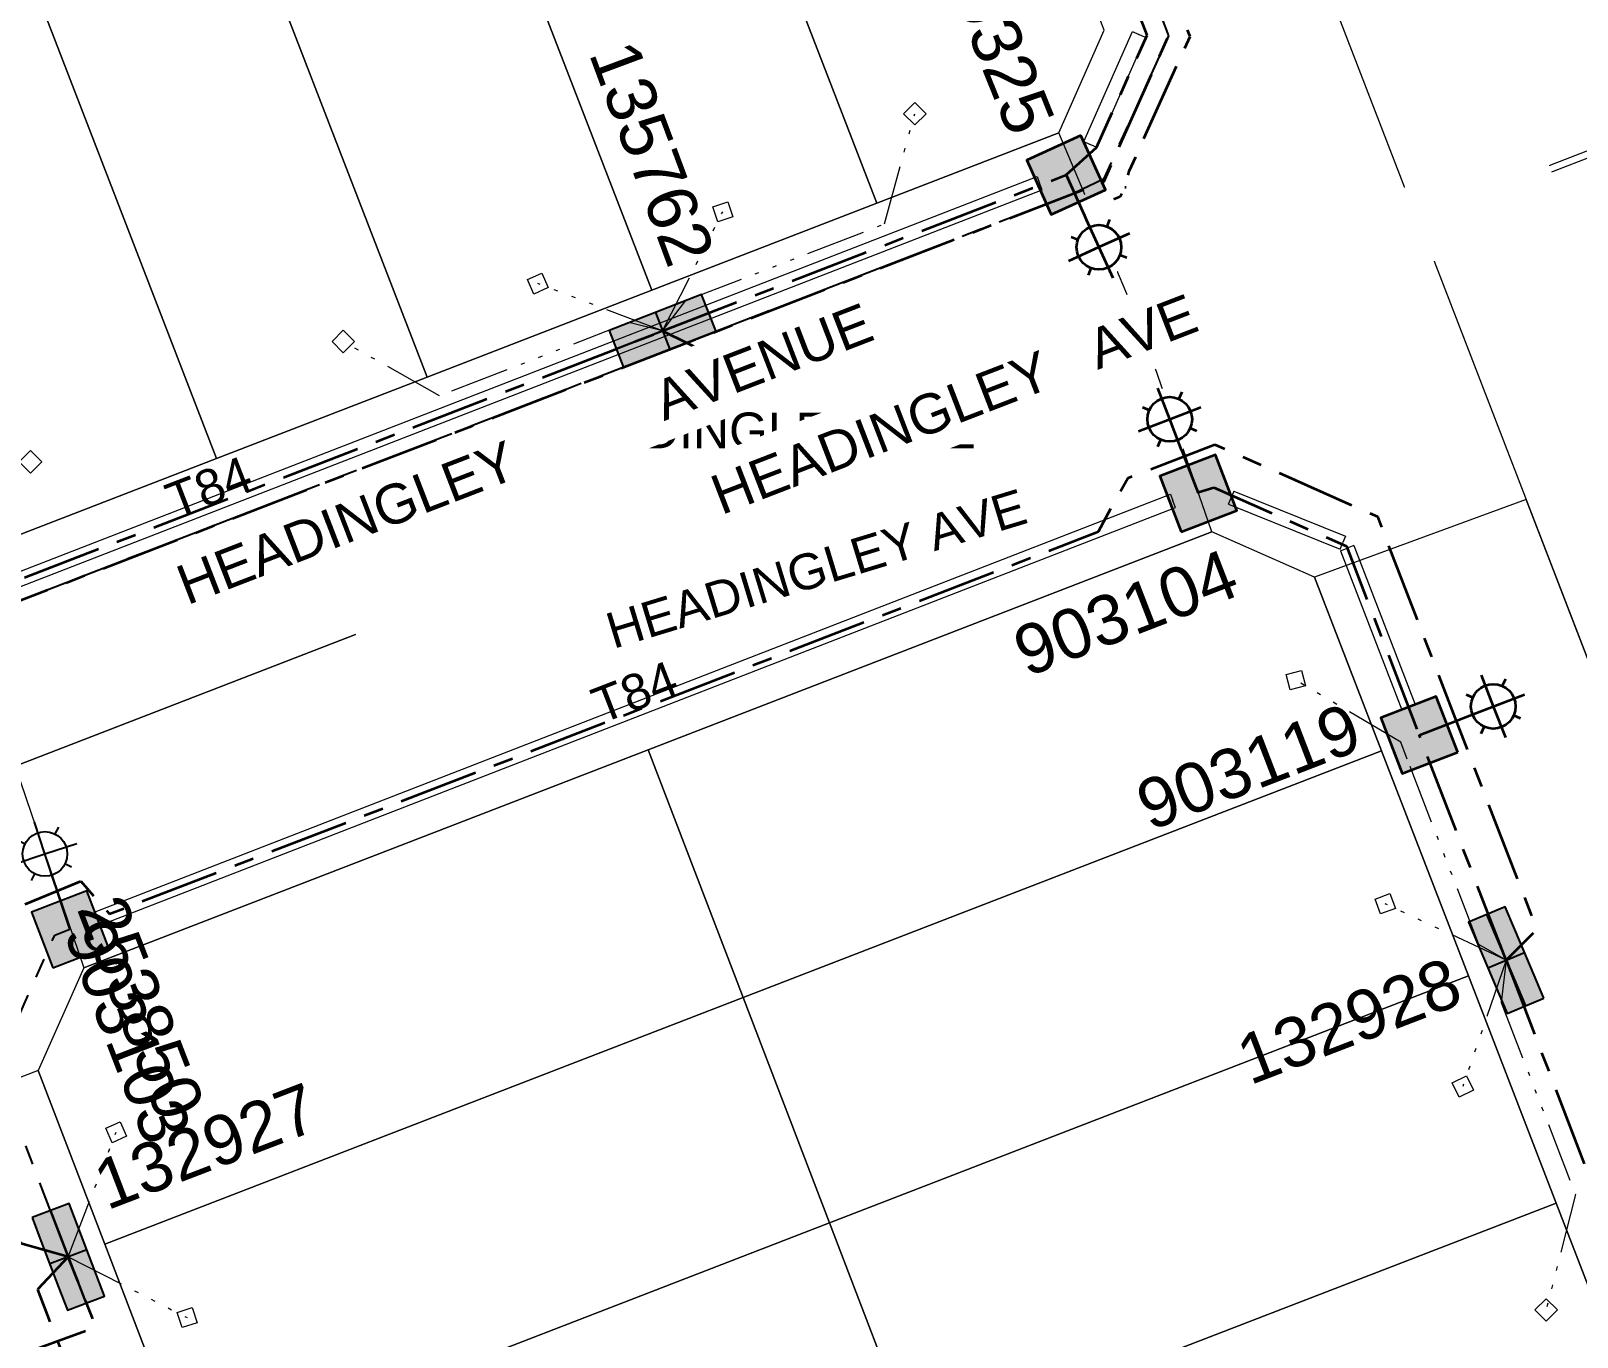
# Model space of a CAD drawing. Header units: metres. Extents: x 0 to 311505, y 0 to 6270811.
# Drawn here: x 310694.4 to 310772.3, y 6270110.7 to 6270176.5 of the extents above; entities that cross this region are included whole.
import ezdxf
from ezdxf import colors
from ezdxf.entities.mleader import LeaderData, LeaderLine
from ezdxf.enums import TextEntityAlignment as Align
from ezdxf.math import Vec2, Vec3

# ---------------------------------------------------------------- set-up
doc = ezdxf.new("R2010")
doc.units = ezdxf.units.M
doc.linetypes.add('Cable Exist UG', pattern=[7, 4, -1, 1, -1])
doc.linetypes.add('PHANTOMX2', pattern=[6.6, 3, -0.75, 0.2, -0.75, 0.2, -0.75, 0.2, -0.75])
doc.layers.get('0').update_dxf_attribs({"color": 6})
for name, color, linetype, lineweight in [('_User Miscellaneous1', 30, 'Continuous', 13), ('_User_HV_Exist', 1, 'Continuous', 35), ('_User_LV_Exist', 5, 'Continuous', 35), ('Cadastre Land Parcels_SP_EXT', 118, 'Continuous', 15), ('Cadastre Roads_SP_EXT', 218, 'Continuous', 15), ('Cadastre Water_SP_EXT', 158, 'Continuous', 15), ('Mains_HV_EXT', 13, 'Continuous', 25), ('Mains_LV_EXT', 163, 'Continuous', 25), ('Mains_LV_SL_EXT', 135, 'Continuous', 25), ('Services_SP_EXT', 42, 'PHANTOMX2', 20)]:
    doc.layers.add(name, color=color, linetype=linetype, lineweight=lineweight)
for name, color, linetype in [('Equip_SP_SL_EXT', 7, 'Continuous'), ('Notes', 7, 'Continuous'), ('SupportsUG_SP_LV_EXT', 7, 'Continuous'), ('SupportsUG_SP_LV_SL_EXT', 7, 'Continuous')]:
    doc.layers.add(name, color=color, linetype=linetype)
doc.styles.add('ARIAL', font='arial.ttf', dxfattribs={"height": 2})
doc.styles.add('COLUMN_LABEL', font='arial.ttf', dxfattribs={"height": 2})
doc.styles.add('iecARIAL', font='arial.ttf', dxfattribs={"height": 2})
doc.styles.add('POLE_LABEL', font='arial.ttf', dxfattribs={"height": 2})
doc.styles.add('SL_LABEL', font='arial.ttf', dxfattribs={"height": 2})
doc.styles.get("Standard").update_dxf_attribs({"font": 'arial.ttf'})

# ---------------------------------------------------------------- blocks, each defined once
blk = doc.blocks.new('COLUMN_EXT')
blk.add_hatch(color=256).paths.add_polyline_path([(1.5, -1.5), (1.5, 1.5), (-1.5, 1.5), (-1.5, -1.5)])
blk.add_lwpolyline([(1.5, 1.5), (-1.5, 1.5), (-1.5, -1.5), (1.5, -1.5)], close=True)
at = {"flags": 1}
blk.add_attdef('Z', (-1.813, 2.351), '', height=0.2, rotation=180, dxfattribs=at)
at = {"flags": 9}
for tag, p in [('STREETNAME', (-1.813, 1.6)), ('SUBURB', (-1.813, 1.8)), ('NOTES', (-1.813, 2)), ('LOCATION', (-1.813, 1.4)), ('LEGEND', (-1.813, 1.2)), ('USAGE', (-1.813, 1)), ('STATE', (-1.813, 0.8)), ('COLUMN_TYPE', (-1.813, 0.4)), ('OWNED_BY', (-1.813, 0.6))]:
    blk.add_attdef(tag, text='', height=0.2, rotation=180, dxfattribs=at).set_placement(p, align=Align.MIDDLE_LEFT)
for tag, style, p in [('STRUCTURE_PLANT_NUMBER', 'POLE_LABEL', (-1.813, -0.031)), ('STREET_CODE', 'COLUMN_LABEL', (-1.813, 0.2))]:
    blk.add_attdef(tag, text='', height=0.2, rotation=180, dxfattribs=dict(at, style=style)).set_placement(p, align=Align.MIDDLE_LEFT)
at = {"style": 'COLUMN_LABEL', "width": 0.9, "flags": 8}
blk.add_attdef('ASSET_NUM', text='', height=2, rotation=270, dxfattribs=at).set_placement((2, -4), align=Align.MIDDLE_LEFT)
blk = doc.blocks.new('PILLAR_EXT')
blk.add_hatch(color=256).paths.add_polyline_path([(-2.5, 1), (-2.5, -1), (2.5, -1), (2.5, 1)])
for p, q in [((0, 1), (0, -1)), ((-2.5, 0), (2.5, 0))]:
    blk.add_line(p, q)
at = {"ltscale": 10}
blk.add_line((2.5, 0), (-2.5, 0), dxfattribs=at)
blk.add_lwpolyline([(-2.5, -1), (-1.25, -1), (1.25, -1), (2.5, -1), (2.5, 1), (-2.5, 1)], close=True)
at = {"width": 0.9, "flags": 8}
blk.add_attdef('ASSET_NUM', text='', height=2, rotation=90, dxfattribs=at).set_placement((-2, 4), align=Align.MIDDLE_LEFT)
for tag, p, flags in [('OWNED_BY', (0, -0.2), 9), ('STATE', (0, -0.4), 9), ('SUPPORT_TYPE', (0, -0.6), 9), ('USAGE', (0, -0.8), 9), ('LEGEND', (0, -1), 9), ('LOCATION', (0, -1.2), 9), ('NOTES', (0, -1.4), 9), ('PARENT', (0, -1.6), 9), ('STREETNAME', (0, -1.8), 9), ('SUBURB', (0, -2), 1)]:
    blk.add_attdef(tag, p, '', height=0.2, dxfattribs=dict(flags=flags))
blk = doc.blocks.new('*U371')
at = {"width": 0.9}
blk.add_attdef('LNUMBER', text='', height=1, rotation=108.27148, dxfattribs=at).set_placement((-1.245, 6.961), align=Align.MIDDLE_LEFT)
at = {"flags": 9}
for tag, p in [('LRATECODE', (-7.4, 0)), ('LOUTREACHVOCAB', (-7.2, 0)), ('LOUTREACH', (-7, 0)), ('LANTNUMBER', (-6.6, 0)), ('LNEW', (-6.4, 0)), ('LMASTVOCAB', (-6.2, 0)), ('LMAST', (-6, 0)), ('LLAMPVOCAB', (-5.8, 0)), ('LLAMP', (-5.6, 0)), ('LEXIST', (-5.4, 0)), ('LCHARGE3PERCENT', (-5.2, 0)), ('LCHARGE3', (-5, 0)), ('LCHARGE2PERCENT', (-4.8, 0)), ('LCHARGE2', (-4.6, 0)), ('LCHARGE1PERCENT', (-4.4, 0)), ('LCHARGE1', (-4.2, 0)), ('LCATEGORY', (-4, 0)), ('LBRACKETVOCAB', (-3.8, 0)), ('LBRACKET', (-3.6, 0)), ('LKINGHEIGHT', (-3.4, 0)), ('CREPLACE', (-3.2, 0)), ('CREMOVE', (-3, 0)), ('CNUMBER', (-2.8, 0)), ('CNEW', (-2.6, 0)), ('CEXIST', (-2.4, 0)), ('USAGE', (-2.2, 0)), ('STATE', (-2, 0)), ('OWNED_BY', (-1.8, 0)), ('ORIENTATION', (-1.6, 0)), ('OPERATING_VOLTAGE', (-1.4, 0)), ('NO_PHASES', (-1.2, 0)), ('LANTERN_TYPE', (-1, 0)), ('LANTERN_PURPOSE', (-0.8, 0)), ('CONTROL_TYPE', (-0.6, 0)), ('CONSTRUCTED_VOLTAGE', (-0.4, 0))]:
    blk.add_attdef(tag, text='', height=0.001, rotation=270, dxfattribs=at).set_placement(p, align=Align.MIDDLE_LEFT)
at = {"style": 'SL_LABEL', "flags": 9}
blk.add_attdef('STREET_CODE', text='', height=0.001, rotation=270, dxfattribs=at).set_placement((0.001, 0), align=Align.MIDDLE_LEFT)
at = {"flags": 1}
blk.add_attdef('Z', (0, 0), '', height=0.001, rotation=270, dxfattribs=at)
at = {"flags": 9}
for tag, p in [('LREMOVE', (0, -7.6)), ('LREPLACE', (0, -7.8)), ('LTYPE', (0, -8)), ('LTYPEVOCAB', (0, -8.2)), ('LEGEND', (0, -8.4)), ('SUBURB', (0, -8.6)), ('STREETNAME', (0, -8.8)), ('LOCATION', (0, -9)), ('NOTES', (0, -9.2)), ('MAINTAINED_BY', (0, -9.863))]:
    blk.add_attdef(tag, text='', height=0.001, dxfattribs=at).set_placement(p, align=Align.MIDDLE_LEFT)
blk.add_attdef('OPERATED_BY', (0, -9.607), '', height=0.001, dxfattribs=at)
at = {"transparency": 33554687}
blk.add_wipeout([(-1.783, 5.401), (-0.579, 5.138), (0.348, 4.327), (0.086, 3.124), (-0.725, 2.196), (-1.929, 2.459), (-2.856, 3.269), (-2.594, 4.473)], dxfattribs=at)
for p, q in [((-1.254, 3.798), (-1.783, 5.401)), ((-0.579, 5.138), (-0.748, 4.803)), ((-2.594, 4.473), (-2.259, 4.304)), ((-1.254, 3.798), (0.348, 4.327)), ((-2.856, 3.269), (-1.254, 3.798)), ((0, 0), (-1.254, 3.798)), ((0.086, 3.124), (-0.249, 3.292)), ((-1.929, 2.459), (-1.76, 2.794))]:
    blk.add_line(p, q)
blk.add_circle((-1.254, 3.798), 1.125)
blk = doc.blocks.new('*U365')
at = {"width": 0.9}
blk.add_attdef('LNUMBER', text='', height=1, rotation=111.11545, dxfattribs=at).set_placement((-1.589, 6.89), align=Align.MIDDLE_LEFT)
at = {"flags": 9}
for tag, p in [('LRATECODE', (-7.4, 0)), ('LOUTREACHVOCAB', (-7.2, 0)), ('LOUTREACH', (-7, 0)), ('LANTNUMBER', (-6.6, 0)), ('LNEW', (-6.4, 0)), ('LMASTVOCAB', (-6.2, 0)), ('LMAST', (-6, 0)), ('LLAMPVOCAB', (-5.8, 0)), ('LLAMP', (-5.6, 0)), ('LEXIST', (-5.4, 0)), ('LCHARGE3PERCENT', (-5.2, 0)), ('LCHARGE3', (-5, 0)), ('LCHARGE2PERCENT', (-4.8, 0)), ('LCHARGE2', (-4.6, 0)), ('LCHARGE1PERCENT', (-4.4, 0)), ('LCHARGE1', (-4.2, 0)), ('LCATEGORY', (-4, 0)), ('LBRACKETVOCAB', (-3.8, 0)), ('LBRACKET', (-3.6, 0)), ('LKINGHEIGHT', (-3.4, 0)), ('CREPLACE', (-3.2, 0)), ('CREMOVE', (-3, 0)), ('CNUMBER', (-2.8, 0)), ('CNEW', (-2.6, 0)), ('CEXIST', (-2.4, 0)), ('USAGE', (-2.2, 0)), ('STATE', (-2, 0)), ('OWNED_BY', (-1.8, 0)), ('ORIENTATION', (-1.6, 0)), ('OPERATING_VOLTAGE', (-1.4, 0)), ('NO_PHASES', (-1.2, 0)), ('LANTERN_TYPE', (-1, 0)), ('LANTERN_PURPOSE', (-0.8, 0)), ('CONTROL_TYPE', (-0.6, 0)), ('CONSTRUCTED_VOLTAGE', (-0.4, 0))]:
    blk.add_attdef(tag, text='', height=0.001, rotation=270, dxfattribs=at).set_placement(p, align=Align.MIDDLE_LEFT)
at = {"style": 'SL_LABEL', "flags": 9}
blk.add_attdef('STREET_CODE', text='', height=0.001, rotation=270, dxfattribs=at).set_placement((0.001, 0), align=Align.MIDDLE_LEFT)
at = {"flags": 1}
blk.add_attdef('Z', (0, 0), '', height=0.001, rotation=270, dxfattribs=at)
at = {"flags": 9}
for tag, p in [('LREMOVE', (0, -7.6)), ('LREPLACE', (0, -7.8)), ('LTYPE', (0, -8)), ('LTYPEVOCAB', (0, -8.2)), ('LEGEND', (0, -8.4)), ('SUBURB', (0, -8.6)), ('STREETNAME', (0, -8.8)), ('LOCATION', (0, -9)), ('NOTES', (0, -9.2)), ('MAINTAINED_BY', (0, -9.863))]:
    blk.add_attdef(tag, text='', height=0.001, dxfattribs=at).set_placement(p, align=Align.MIDDLE_LEFT)
blk.add_attdef('OPERATED_BY', (0, -9.607), '', height=0.001, dxfattribs=at)
at = {"transparency": 33554687}
blk.add_wipeout([(-2.049, 5.306), (-0.834, 5.103), (0.133, 4.339), (-0.069, 3.124), (-0.833, 2.157), (-2.048, 2.36), (-3.015, 3.124), (-2.813, 4.339)], dxfattribs=at)
for p, q in [((-1.441, 3.731), (-2.049, 5.306)), ((-0.834, 5.103), (-0.985, 4.76)), ((-2.813, 4.339), (-2.47, 4.187)), ((-1.441, 3.731), (0.133, 4.339)), ((-3.015, 3.124), (-1.441, 3.731)), ((0, 0), (-1.441, 3.731)), ((-0.069, 3.124), (-0.412, 3.276)), ((-2.048, 2.36), (-1.897, 2.703))]:
    blk.add_line(p, q)
blk.add_circle((-1.441, 3.731), 1.125)
blk = doc.blocks.new('*U366')
at = {"width": 0.9}
blk.add_attdef('LNUMBER', text='', height=1, rotation=21.11732, dxfattribs=at).set_placement((6.89, 1.589), align=Align.MIDDLE_LEFT)
at = {"flags": 9}
for tag, p in [('LRATECODE', (-7.4, 0)), ('LOUTREACHVOCAB', (-7.2, 0)), ('LOUTREACH', (-7, 0)), ('LANTNUMBER', (-6.6, 0)), ('LNEW', (-6.4, 0)), ('LMASTVOCAB', (-6.2, 0)), ('LMAST', (-6, 0)), ('LLAMPVOCAB', (-5.8, 0)), ('LLAMP', (-5.6, 0)), ('LEXIST', (-5.4, 0)), ('LCHARGE3PERCENT', (-5.2, 0)), ('LCHARGE3', (-5, 0)), ('LCHARGE2PERCENT', (-4.8, 0)), ('LCHARGE2', (-4.6, 0)), ('LCHARGE1PERCENT', (-4.4, 0)), ('LCHARGE1', (-4.2, 0)), ('LCATEGORY', (-4, 0)), ('LBRACKETVOCAB', (-3.8, 0)), ('LBRACKET', (-3.6, 0)), ('LKINGHEIGHT', (-3.4, 0)), ('CREPLACE', (-3.2, 0)), ('CREMOVE', (-3, 0)), ('CNUMBER', (-2.8, 0)), ('CNEW', (-2.6, 0)), ('CEXIST', (-2.4, 0)), ('USAGE', (-2.2, 0)), ('STATE', (-2, 0)), ('OWNED_BY', (-1.8, 0)), ('ORIENTATION', (-1.6, 0)), ('OPERATING_VOLTAGE', (-1.4, 0)), ('NO_PHASES', (-1.2, 0)), ('LANTERN_TYPE', (-1, 0)), ('LANTERN_PURPOSE', (-0.8, 0)), ('CONTROL_TYPE', (-0.6, 0)), ('CONSTRUCTED_VOLTAGE', (-0.4, 0))]:
    blk.add_attdef(tag, text='', height=0.001, rotation=270, dxfattribs=at).set_placement(p, align=Align.MIDDLE_LEFT)
at = {"style": 'SL_LABEL', "flags": 9}
blk.add_attdef('STREET_CODE', text='', height=0.001, rotation=270, dxfattribs=at).set_placement((0.001, 0), align=Align.MIDDLE_LEFT)
at = {"flags": 1}
blk.add_attdef('Z', (0, 0), '', height=0.001, rotation=270, dxfattribs=at)
at = {"flags": 9}
for tag, p in [('LREMOVE', (0, -7.6)), ('LREPLACE', (0, -7.8)), ('LTYPE', (0, -8)), ('LTYPEVOCAB', (0, -8.2)), ('LEGEND', (0, -8.4)), ('SUBURB', (0, -8.6)), ('STREETNAME', (0, -8.8)), ('LOCATION', (0, -9)), ('NOTES', (0, -9.2)), ('MAINTAINED_BY', (0, -9.863))]:
    blk.add_attdef(tag, text='', height=0.001, dxfattribs=at).set_placement(p, align=Align.MIDDLE_LEFT)
blk.add_attdef('OPERATED_BY', (0, -9.607), '', height=0.001, dxfattribs=at)
at = {"transparency": 33554687}
blk.add_wipeout([(5.306, 2.049), (5.103, 0.834), (4.339, -0.133), (3.124, 0.07), (2.157, 0.833), (2.36, 2.048), (3.123, 3.015), (4.339, 2.813)], dxfattribs=at)
for p, q in [((3.123, 3.015), (3.731, 1.441)), ((4.339, 2.813), (4.187, 2.47)), ((2.36, 2.048), (2.703, 1.897)), ((3.731, 1.441), (5.306, 2.049)), ((0, 0), (3.731, 1.441)), ((3.731, 1.441), (4.339, -0.133)), ((5.103, 0.834), (4.76, 0.986)), ((3.124, 0.07), (3.276, 0.412))]:
    blk.add_line(p, q)
blk.add_circle((3.731, 1.441), 1.125)
blk = doc.blocks.new('*U364')
at = {"flags": 9}
for tag, p in [('LRATECODE', (-7.4, 0)), ('LOUTREACHVOCAB', (-7.2, 0)), ('LOUTREACH', (-7, 0)), ('LANTNUMBER', (-6.6, 0)), ('LNEW', (-6.4, 0)), ('LMASTVOCAB', (-6.2, 0)), ('LMAST', (-6, 0)), ('LLAMPVOCAB', (-5.8, 0)), ('LLAMP', (-5.6, 0)), ('LEXIST', (-5.4, 0)), ('LCHARGE3PERCENT', (-5.2, 0)), ('LCHARGE3', (-5, 0)), ('LCHARGE2PERCENT', (-4.8, 0)), ('LCHARGE2', (-4.6, 0)), ('LCHARGE1PERCENT', (-4.4, 0)), ('LCHARGE1', (-4.2, 0)), ('LCATEGORY', (-4, 0)), ('LBRACKETVOCAB', (-3.8, 0)), ('LBRACKET', (-3.6, 0)), ('LKINGHEIGHT', (-3.4, 0)), ('CREPLACE', (-3.2, 0)), ('CREMOVE', (-3, 0)), ('CNUMBER', (-2.8, 0)), ('CNEW', (-2.6, 0)), ('CEXIST', (-2.4, 0)), ('USAGE', (-2.2, 0)), ('STATE', (-2, 0)), ('OWNED_BY', (-1.8, 0)), ('ORIENTATION', (-1.6, 0)), ('OPERATING_VOLTAGE', (-1.4, 0)), ('NO_PHASES', (-1.2, 0)), ('LANTERN_TYPE', (-1, 0)), ('LANTERN_PURPOSE', (-0.8, 0)), ('CONTROL_TYPE', (-0.6, 0)), ('CONSTRUCTED_VOLTAGE', (-0.4, 0))]:
    blk.add_attdef(tag, text='', height=0.001, rotation=270, dxfattribs=at).set_placement(p, align=Align.MIDDLE_LEFT)
at = {"style": 'SL_LABEL', "flags": 9}
blk.add_attdef('STREET_CODE', text='', height=0.001, rotation=270, dxfattribs=at).set_placement((0.001, 0), align=Align.MIDDLE_LEFT)
at = {"flags": 1}
blk.add_attdef('Z', (0, 0), '', height=0.001, rotation=270, dxfattribs=at)
at = {"width": 0.9}
blk.add_attdef('LNUMBER', text='', height=1, rotation=294.39624, dxfattribs=at).set_placement((1.981, -6.788), align=Align.MIDDLE_LEFT)
at = {"flags": 9}
for tag, p in [('LREMOVE', (0, -7.6)), ('LREPLACE', (0, -7.8)), ('LTYPE', (0, -8)), ('LTYPEVOCAB', (0, -8.2)), ('LEGEND', (0, -8.4)), ('SUBURB', (0, -8.6)), ('STREETNAME', (0, -8.8)), ('LOCATION', (0, -9)), ('NOTES', (0, -9.2)), ('MAINTAINED_BY', (0, -9.863))]:
    blk.add_attdef(tag, text='', height=0.001, dxfattribs=at).set_placement(p, align=Align.MIDDLE_LEFT)
blk.add_attdef('OPERATED_BY', (0, -9.607), '', height=0.001, dxfattribs=at)
at = {"transparency": 33554687}
blk.add_wipeout([(2.349, -5.18), (1.124, -5.047), (0.115, -4.34), (0.248, -3.115), (0.955, -2.106), (2.18, -2.239), (3.189, -2.946), (3.056, -4.171)], dxfattribs=at)
for p, q in [((0, 0), (1.652, -3.643)), ((2.18, -2.239), (2.048, -2.59)), ((0.248, -3.115), (0.599, -3.247)), ((3.189, -2.946), (1.652, -3.643)), ((1.652, -3.643), (0.115, -4.34)), ((1.652, -3.643), (2.349, -5.18)), ((3.056, -4.171), (2.705, -4.039)), ((1.124, -5.047), (1.256, -4.696))]:
    blk.add_line(p, q)
blk.add_circle((1.652, -3.643), 1.125)
blk = doc.blocks.new('CCP_EXT')
at = {"flags": 9}
for tag, p in [('USAGE', (0, -1.2)), ('LEGEND', (0, -1.4)), ('LIFE_SUPPORT', (0, -1.6)), ('STATE', (0, -1.8)), ('NOTES', (0, -2))]:
    blk.add_attdef(tag, text='', height=0.2, dxfattribs=at).set_placement(p, align=Align.MIDDLE_LEFT)
at = {"transparency": 33554687}
blk.add_wipeout([(0, 0.566), (0.566, 0), (0, -0.566), (-0.566, 0)], dxfattribs=at)
blk.add_lwpolyline([(-0.566, 0), (0, 0.566), (0.566, 0), (0, -0.566), (-0.566, 0)])
at = {"flags": 1}
blk.add_attdef('Z', (0, 0), '', height=0.2, dxfattribs=at)
at = {"flags": 9}
for tag, p in [('CCP_TYPE', (0, 0)), ('OPERATING_VOLTAGE', (0, -0.6)), ('ORIENTATION', (0, -0.8)), ('CONSTRUCTED_VOLTAGE', (0, -0.2)), ('NO_PHASES', (0, -0.4)), ('OWNED_BY', (0, -1))]:
    blk.add_attdef(tag, text='', height=0.2, dxfattribs=at).set_placement(p, align=Align.MIDDLE_LEFT)

msp = doc.modelspace()

# ---------------------------------------------------------------- linework, layer by layer
at = {"layer": '_User Miscellaneous1'}
for p, q in [((310747.457, 6270170.919), (310749.913, 6270176.465)), ((310748.115, 6270170.627), (310750.571, 6270176.174)), ((310749.913, 6270176.465), (310750.242, 6270176.32)), ((310750.571, 6270176.174), (310750.242, 6270176.32)), ((310747.457, 6270170.919), (310747.786, 6270170.773)), ((310748.115, 6270170.627), (310747.786, 6270170.773)), ((310754.765, 6270152.644), (310754.9, 6270152.978)), ((310754.765, 6270152.644), (310760.393, 6270150.38)), ((310755.034, 6270153.312), (310754.9, 6270152.978)), ((310755.034, 6270153.312), (310760.662, 6270151.048)), ((310760.662, 6270151.048), (310760.527, 6270150.714)), ((310760.393, 6270150.38), (310760.527, 6270150.714)), ((310760.403, 6270150.304), (310760.739, 6270150.433)), ((310760.403, 6270150.304), (310763.499, 6270142.289)), ((310761.075, 6270150.563), (310760.739, 6270150.433)), ((310763.499, 6270142.289), (310763.834, 6270142.419))]:
    msp.add_line(p, q, dxfattribs=at)
at = {"layer": 'Cadastre Land Parcels_SP_EXT', "linetype": 'Continuous'}
for points in [[(310824.859, 6270010.227), (311063.777, 6270102.53), (311034.138, 6270179.239), (311023.126, 6270207.74), (311003.274, 6270259.121), (310764.382, 6270166.814), (310791.809, 6270095.77), (310824.859, 6270010.227)], [(310746.207, 6270171.363), (310748.498, 6270176.532), (310738.366, 6270202.761), (310725.446, 6270197.766), (310737.026, 6270167.815), (310746.207, 6270171.363)], [(310737.026, 6270167.815), (310725.446, 6270197.766), (310714.103, 6270193.384), (310725.683, 6270163.431), (310737.026, 6270167.815)], [(310725.683, 6270163.431), (310714.103, 6270193.384), (310702.777, 6270189.007), (310714.357, 6270159.054), (310725.683, 6270163.431)], [(310714.357, 6270159.054), (310702.777, 6270189.007), (310692.162, 6270184.904), (310703.741, 6270154.95), (310714.357, 6270159.054)], [(310703.741, 6270154.95), (310692.162, 6270184.904), (310680.556, 6270180.419), (310692.135, 6270150.465), (310703.741, 6270154.95)], [(310762.477, 6270140.225), (310759.098, 6270148.971), (310753.926, 6270151.259), (310725.503, 6270140.277), (310730.29, 6270127.791), (310762.477, 6270140.225)], [(310730.29, 6270127.791), (310725.503, 6270140.277), (310697.051, 6270129.285), (310694.751, 6270124.108), (310698.107, 6270115.355), (310730.29, 6270127.791)], [(310766.86, 6270128.882), (310762.477, 6270140.225), (310730.29, 6270127.791), (310734.643, 6270116.436), (310766.86, 6270128.882)], [(310771.283, 6270117.436), (310766.86, 6270128.882), (310734.643, 6270116.436), (310739.035, 6270104.979), (310771.283, 6270117.436)], [(310734.643, 6270116.436), (310730.29, 6270127.791), (310698.107, 6270115.355), (310702.46, 6270104), (310734.643, 6270116.436)], [(310775.626, 6270106.196), (310771.283, 6270117.436), (310739.035, 6270104.979), (310743.348, 6270093.727), (310775.626, 6270106.196)], [(310739.035, 6270104.979), (310734.643, 6270116.436), (310702.46, 6270104), (310706.852, 6270092.543), (310739.035, 6270104.979)]]:
    msp.add_lwpolyline(points, close=True, dxfattribs=at)
at = {"layer": 'Cadastre Water_SP_EXT'}
msp.add_line((311003.357, 6270259.496), (310764.221, 6270167.121), dxfattribs=at)

# ---------------------------------------------------------------- block references
at = {"layer": 'SupportsUG_SP_LV_EXT'}
ref = msp.add_blockref('PILLAR_EXT', (310726.231, 6270161.382), dxfattribs=dict(at, rotation=21.2343511060359))
ref.add_attrib('ASSET_NUM', '135762', dxfattribs={"layer": '0', "height": 2.5, "rotation": 290.40979, "style": 'iecARIAL'}).set_placement((310727.731, 6270164.882), align=Align.MIDDLE_RIGHT)
ref = msp.add_blockref('PILLAR_EXT', (310768.756, 6270129.676), dxfattribs=dict(at, rotation=113.0384927920417))
ref.add_attrib('ASSET_NUM', '132928', dxfattribs={"layer": '0', "height": 2.5, "rotation": 21.06356, "style": 'iecARIAL'}).set_placement((310766.262, 6270128.713), align=Align.MIDDLE_RIGHT)
ref = msp.add_blockref('PILLAR_EXT', (310696.269, 6270114.722), dxfattribs=dict(at, rotation=290.9674022614706))
ref.add_attrib('ASSET_NUM', '132927', dxfattribs={"layer": '0', "height": 2.5, "rotation": 20.9674, "style": 'iecARIAL'}).set_placement((310697.769, 6270118.222), align=Align.MIDDLE_LEFT)
at = {"layer": 'SupportsUG_SP_LV_SL_EXT'}
ref = msp.add_blockref('COLUMN_EXT', (310746.571, 6270169.24), dxfattribs=dict(at, rotation=24.39624160213755))
ref.add_attrib('ASSET_NUM', '909325', dxfattribs={"layer": '0', "height": 2.5, "rotation": 291.94266, "style": 'COLUMN_LABEL'}).set_placement((310744.909, 6270171.526), align=Align.MIDDLE_RIGHT)
ref = msp.add_blockref('COLUMN_EXT', (310753.238, 6270153.2), dxfattribs=dict(at, rotation=201.1154505067174))
ref.add_attrib('ASSET_NUM', '903104', dxfattribs={"layer": '0', "height": 2.5, "rotation": 21.12444, "style": 'COLUMN_LABEL'}).set_placement((310743.684, 6270146.253), align=Align.TOP_LEFT)
ref = msp.add_blockref('COLUMN_EXT', (310764.375, 6270141.02), dxfattribs=dict(at, rotation=291.1173253725306))
ref.add_attrib('ASSET_NUM', '903119', dxfattribs={"layer": '0', "height": 2.5, "rotation": 21.11733, "style": 'COLUMN_LABEL'}).set_placement((310760.75, 6270142.702), align=Align.TOP_RIGHT)
ref = msp.add_blockref('COLUMN_EXT', (310696.347, 6270131.23), dxfattribs=dict(at, rotation=201.1133981707104))
ref.add_attrib('ASSET_NUM', '903103', dxfattribs={"layer": '0', "height": 2.5, "rotation": 291.1134, "style": 'COLUMN_LABEL'}).set_placement((310698.347, 6270131.98), align=Align.TOP_LEFT)

# ---------------------------------------------------------------- texts
at = {"layer": 'Cadastre Roads_SP_EXT'}
msp.add_text('HEADINGLEY AVE', height=1.8, dxfattribs=at).set_placement((310720.081, 6270155.469))
msp.add_text('HEADINGLEY AVE', height=1.8, rotation=16.91425, dxfattribs=at).set_placement((310723.743, 6270145.353))
at = {"layer": 'Mains_LV_EXT'}
for rotation, p in [(21.12061, (310701.651, 6270151.887)), (21.1134, (310723.123, 6270141.57))]:
    msp.add_text('T84', height=1.8, rotation=rotation, dxfattribs=at).set_placement(p)

# ---------------------------------------------------------------- next in the draw order: block references
at = {"layer": 'Equip_SP_SL_EXT'}
for name, p in [('*U364', (310746.571, 6270169.24)), ('*U365', (310753.238, 6270153.2)), ('*U366', (310764.375, 6270141.02))]:
    msp.add_blockref(name, p, dxfattribs=at)
ref = msp.add_blockref('*U371', (310696.347, 6270131.23), dxfattribs=at)
ref.add_attrib('ASSET_NUM', '253850', dxfattribs={"layer": '0', "height": 2.5, "rotation": 291.1134, "style": 'iecARIAL'}).set_placement((310697.847, 6270132.73), align=Align.MIDDLE_LEFT)
at = {"layer": 'Services_SP_EXT'}
for p in [(310738.944, 6270172.326), (310710.13, 6270160.848), (310694.364, 6270154.784), (310770.773, 6270112.047)]:
    msp.add_blockref('CCP_EXT', p, dxfattribs=at)
for p, rotation in [((310729.262, 6270167.388), 243.2343512051483), ((310719.94, 6270163.766), 339.2343513044609), ((310758.149, 6270143.783), 329.4567171358344), ((310762.658, 6270132.516), 335.0384927976286), ((310766.571, 6270123.314), 71.03849296604342), ((310702.26, 6270111.663), 152.9674021231829)]:
    msp.add_blockref('CCP_EXT', p, dxfattribs=dict(at, rotation=rotation))

# ---------------------------------------------------------------- next in the draw order: linework, layer by layer
at = {"layer": '_User Miscellaneous1'}
for p, q in [((310751.829, 6270153.148), (310751.959, 6270152.812)), ((310752.089, 6270152.477), (310751.959, 6270152.812)), ((310761.075, 6270150.563), (310764.17, 6270142.549)), ((310764.17, 6270142.549), (310763.834, 6270142.419)), ((310697.616, 6270132.106), (310697.746, 6270131.771)), ((310697.876, 6270131.435), (310697.746, 6270131.771))]:
    msp.add_line(p, q, dxfattribs=at)
at = {"layer": '_User_LV_Exist', "color": 6, "linetype": 'Cable Exist UG', "flags": 128}
for points in [[(310726.231, 6270161.382), (310728.683, 6270160.185), (310728.683, 6270160.185), (310749.3, 6270168.15), (310749.558, 6270168.622), (310749.558, 6270168.622), (310749.753, 6270169.43), (310752.821, 6270176.216), (310742.129, 6270204.081), (310740.953, 6270206.765), (310738.434, 6270208.097), (310738.434, 6270208.097), (310729.809, 6270230.426), (310723.121, 6270233.387), (310713.169, 6270229.542), (310701.935, 6270225.031)], [(310680.995, 6270143.909), (310726.231, 6270161.382)]]:
    msp.add_lwpolyline(points, dxfattribs=at)
at = {"layer": '_User_LV_Exist', "color": 4, "linetype": 'Cable Exist UG', "flags": 128}
for points in [[(310746.571, 6270169.24), (310748.101, 6270170.632), (310748.101, 6270170.632), (310750.655, 6270176.279), (310740.262, 6270203.365)], [(310726.231, 6270161.382), (310746.571, 6270169.24)], [(310753.247, 6270153.252), (310754.011, 6270153.499), (310760.699, 6270150.538), (310764.375, 6270141.02)], [(310768.756, 6270129.676), (310764.375, 6270141.02)]]:
    msp.add_lwpolyline(points, dxfattribs=at)
at = {"layer": '_User_LV_Exist', "linetype": 'Cable Exist UG', "flags": 128}
for points in [[(310768.756, 6270129.676), (310781.091, 6270097.488), (310783.478, 6270097.126), (310783.478, 6270097.126), (310787.168, 6270087.537), (310785.65, 6270085.913)], [(310696.269, 6270114.722), (310694.715, 6270113.075), (310698.394, 6270103.619), (310698.394, 6270103.619), (310702.937, 6270091.733), (310705.011, 6270091.909)]]:
    msp.add_lwpolyline(points, dxfattribs=at)
at = {"layer": 'Cadastre Roads_SP_EXT', "linetype": 'Continuous'}
for points in [[(310750.401, 6270161.412), (310746.207, 6270171.363), (310737.027, 6270167.815), (310725.683, 6270163.431), (310714.357, 6270159.054), (310703.741, 6270154.95), (310692.136, 6270150.465), (310690.105, 6270149.68), (310693.588, 6270139.458), (310750.401, 6270161.412)], [(310725.503, 6270140.277), (310753.926, 6270151.259), (310750.401, 6270161.412), (310693.588, 6270139.458), (310697.051, 6270129.285), (310725.503, 6270140.277)], [(310815.377, 6270034.769), (310791.809, 6270095.771), (310769.761, 6270152.88), (310759.098, 6270148.971), (310762.477, 6270140.225), (310766.86, 6270128.882), (310771.283, 6270117.436), (310775.626, 6270106.196), (310780.048, 6270094.75), (310783.811, 6270085.011), (310788.177, 6270073.71), (310792.539, 6270062.422), (310796.921, 6270051.079), (310801.343, 6270039.633), (310804.721, 6270030.892), (310815.377, 6270034.769)]]:
    msp.add_lwpolyline(points, close=True, dxfattribs=at)
at = {"layer": 'Cadastre Water_SP_EXT'}
msp.add_line((310764.221, 6270167.121), (310732.881, 6270248.253), dxfattribs=at)
at = {"layer": 'Mains_HV_EXT', "linetype": 'Cable Exist UG'}
msp.add_lwpolyline([(310741.194, 6270203.728), (310751.738, 6270176.247), (310748.451, 6270169.025), (310746.936, 6270168.308), (310746.936, 6270168.308), (310738.136, 6270164.909), (310726.793, 6270160.527), (310726.793, 6270160.527), (310715.468, 6270156.153), (310704.853, 6270152.052), (310704.853, 6270152.052), (310693.248, 6270147.57), (310681.514, 6270143.037), (310681.514, 6270143.037), (310670.898, 6270138.936), (310647.524, 6270129.907), (310647.524, 6270129.907), (310636.458, 6270125.633), (310634.659, 6270124.995), (310632.542, 6270130.453), (310631.02, 6270131.677)], dxfattribs=at)
at = {"layer": 'Mains_LV_SL_EXT', "color": 4, "linetype": 'Cable Exist UG'}
msp.add_lwpolyline([(310696.269, 6270114.722), (310692.619, 6270124.248), (310695.59, 6270130.936), (310696.347, 6270131.23)], dxfattribs=at)
at = {"layer": 'Services_SP_EXT'}
for points in [[(310726.231, 6270161.382), (310727.402, 6270162.907), (310727.402, 6270162.907), (310737.414, 6270166.775), (310738.944, 6270172.326)], [(310726.231, 6270161.382), (310729.262, 6270167.388)], [(310726.231, 6270161.382), (310719.94, 6270163.766)], [(310726.231, 6270161.382), (310724.535, 6270161.799), (310724.535, 6270161.799), (310714.987, 6270158.111), (310710.13, 6270160.848)], [(310768.756, 6270129.676), (310767.377, 6270130.471), (310767.377, 6270130.471), (310763.77, 6270139.809), (310763.442, 6270140.659), (310758.149, 6270143.783)], [(310768.756, 6270129.676), (310762.658, 6270132.516)], [(310768.756, 6270129.676), (310766.571, 6270123.314)], [(310768.756, 6270129.676), (310768.506, 6270127.546), (310768.506, 6270127.546), (310772.244, 6270117.87), (310770.773, 6270112.047)], [(310696.269, 6270114.722), (310702.26, 6270111.663)]]:
    msp.add_lwpolyline(points, dxfattribs=at)

# ---------------------------------------------------------------- next in the draw order: block references
at = {"layer": 'Services_SP_EXT', "rotation": 248.9674021651649}
msp.add_blockref('CCP_EXT', (310698.682, 6270121.001), dxfattribs=at)

# ---------------------------------------------------------------- next in the draw order: linework, layer by layer
at = {"layer": '_User_LV_Exist', "linetype": 'Cable Exist UG', "flags": 128}
for points in [[(310696.269, 6270114.722), (310693.869, 6270115.395), (310693.869, 6270115.395), (310690.455, 6270124.305), (310694.098, 6270132.503), (310696.897, 6270133.652), (310698.343, 6270132.001), (310698.343, 6270132.001), (310724.813, 6270142.222), (310748.198, 6270151.274), (310749.675, 6270153.968), (310749.675, 6270153.968), (310754.063, 6270155.663), (310762.266, 6270152.031), (310766.099, 6270142.073), (310770.306, 6270131.214), (310768.756, 6270129.676)], [(310622.765, 6270088.672), (310612.921, 6270086.765), (310612.921, 6270086.765), (310610.071, 6270094.151), (310614.388, 6270103.867), (310619.179, 6270105.687), (310620.682, 6270104.156), (310668.055, 6270122.414), (310667.791, 6270124.487), (310673.176, 6270126.567), (310682.889, 6270122.251), (310683.587, 6270120.431), (310688.994, 6270122.449), (310688.994, 6270122.449), (310693.73, 6270109.754), (310697.666, 6270111.201), (310696.269, 6270114.722)]]:
    msp.add_lwpolyline(points, dxfattribs=at)
at = {"layer": 'Cadastre Roads_SP_EXT', "linetype": 'Continuous'}
msp.add_lwpolyline([(310719.247, 6270060.21), (310715.509, 6270069.959), (310711.165, 6270081.291), (310706.852, 6270092.543), (310702.46, 6270104), (310698.107, 6270115.355), (310694.751, 6270124.108), (310678.147, 6270117.694), (310681.458, 6270109.056), (310685.896, 6270097.478), (310690.25, 6270086.122), (310694.596, 6270074.786), (310698.956, 6270063.413), (310702.858, 6270053.235)], dxfattribs=at)
at = {"layer": 'Services_SP_EXT'}
msp.add_lwpolyline([(310696.269, 6270114.722), (310698.682, 6270121.001)], dxfattribs=at)

# ---------------------------------------------------------------- next in the draw order: texts
at = {"layer": '_User Miscellaneous1', "insert": (310718.917, 6270156.127), "char_height": 2, "width": 62.6229, "attachment_point": 2, "rotation": 21.12056, "style": 'ARIAL', "bg_fill": 2}
msp.add_mtext('HEADINGLEY          AVENUE', dxfattribs=at)

# ---------------------------------------------------------------- next in the draw order: linework, layer by layer
at = {"layer": '_User Miscellaneous1'}
for p, q in [((310683.197, 6270145.145), (310745.106, 6270169.156)), ((310745.106, 6270169.156), (310745.236, 6270168.82)), ((310683.458, 6270144.474), (310745.367, 6270168.485)), ((310745.367, 6270168.485), (310745.236, 6270168.82)), ((310697.616, 6270132.106), (310751.829, 6270153.148)), ((310697.876, 6270131.435), (310752.089, 6270152.477))]:
    msp.add_line(p, q, dxfattribs=at)

# ---------------------------------------------------------------- next in the draw order: block references
at = {"layer": '_User_LV_Exist'}
ref = msp.add_blockref('COLUMN_EXT', (310764.375, 6270141.02), dxfattribs=dict(at, rotation=291.1173253725306))
ref.add_attrib('ASSET_NUM', '903119', dxfattribs={"layer": '0', "height": 2.5, "rotation": 21.11733, "style": 'COLUMN_LABEL'}).set_placement((310760.75, 6270142.702), align=Align.TOP_RIGHT)

# ---------------------------------------------------------------- next in the draw order: texts
at = {"layer": '_User_LV_Exist', "transparency": 33554674, "insert": (310740.563, 6270158.626), "char_height": 2, "width": 62.6229, "attachment_point": 2, "rotation": 21.12056, "style": 'ARIAL', "bg_fill": 2}
msp.add_mtext('HEADINGLEY   AVE', dxfattribs=at)

# ---------------------------------------------------------------- next in the draw order: block references
at = {"layer": '_User_LV_Exist'}
for name, p in [('*U364', (310746.571, 6270169.24)), ('*U365', (310753.238, 6270153.2)), ('*U366', (310764.375, 6270141.02))]:
    msp.add_blockref(name, p, dxfattribs=at)

# ---------------------------------------------------------------- next in the draw order: linework, layer by layer
at = {"layer": '_User_HV_Exist', "linetype": 'Cable Exist UG', "flags": 128}
msp.add_lwpolyline([(310619.933, 6270133.722), (310613.87, 6270131.38), (310618.734, 6270118.786), (310748.474, 6270168.902), (310751.771, 6270176.345), (310706.865, 6270292.597), (310701.199, 6270307.266), (310701.013, 6270307.748), (310716.372, 6270314.025), (310719.668, 6270321.47), (310770.493, 6270341.103), (310777.947, 6270337.803), (310782.2, 6270326.773), (310759.912, 6270318.137)], dxfattribs=at)

# ---------------------------------------------------------------- next in the draw order: block references
at = {"layer": '_User_LV_Exist'}
ref = msp.add_blockref('COLUMN_EXT', (310746.571, 6270169.24), dxfattribs=dict(at, rotation=24.39624160213755))
ref.add_attrib('ASSET_NUM', '909325', dxfattribs={"layer": '0', "height": 2.5, "rotation": 291.94266, "style": 'COLUMN_LABEL'}).set_placement((310744.909, 6270171.526), align=Align.MIDDLE_RIGHT)
ref = msp.add_blockref('COLUMN_EXT', (310753.238, 6270153.2), dxfattribs=dict(at, rotation=201.1154505067174))
ref.add_attrib('ASSET_NUM', '903104', dxfattribs={"layer": '0', "height": 2.5, "rotation": 21.12444, "style": 'COLUMN_LABEL'}).set_placement((310743.684, 6270146.253), align=Align.TOP_LEFT)

# ---------------------------------------------------------------- next in the draw order: leaders
at = {"layer": 'Notes'}
ml = msp.add_multileader_mtext('Standard', dxfattribs=at)
ml.set_content('Constructed under  \\PURS15861', color=256)
ml.set_leader_properties()
ml.build(insert=Vec2(0, 0))
ml.multileader.update_dxf_attribs({"leader_type": 2, "has_text_frame": 1, "text_left_attachment_type": 2, "text_right_attachment_type": 2, "dogleg_length": 0.01})
ctx = ml.context
ctx.base_point, ctx.char_height, ctx.plane_origin, ctx.plane_x_axis, ctx.plane_y_axis = Vec3(310975.192, 6270395.779), 1.8, Vec3(312213.891, 6270750.769), Vec3(0.932874, 0.360203), Vec3(-0.360203, 0.932874)
ctx.left_attachment, ctx.right_attachment, ctx.text_align_type = 2, 2, 1
notes = []
notes.append((ctx, [(0, (0, 0, 0), (0, 0), (1, 0), 1, [])]))
ctx.mtext.insert, ctx.mtext.text_direction, ctx.mtext.rotation, ctx.mtext.width, ctx.mtext.alignment, ctx.mtext.flow_direction = Vec3(310985.783, 6270402.491), Vec3(0.932874, 0.360203), 0.368486, 20.92345, 2, 5
ctx.mtext.has_bg_fill, ctx.mtext.bg_color, ctx.mtext.bg_scale_factor, ctx.mtext.bg_transparency, ctx.mtext.use_window_bg_color = 1, -1073741824, 2, 0, 1
for ctx, leaders in notes:
    for number, flags, end, landing, length, lines in leaders:
        leader = LeaderData()
        leader.index, (leader.has_last_leader_line, leader.has_dogleg_vector, leader.attachment_direction) = number, flags
        leader.last_leader_point, leader.dogleg_vector, leader.dogleg_length = Vec3(end), Vec3(landing), length
        for number, points, colour, breaks in lines:
            line = LeaderLine()
            line.index, line.vertices, line.color, line.breaks = number, Vec3.list(points), colors.encode_raw_color(colour), breaks
            leader.lines.append(line)
        ctx.leaders.append(leader)

# ---------------------------------------------------------------- next in the draw order: leaders
ml = msp.add_multileader_mtext('Standard', dxfattribs=at)
ml.set_content('Constructed under  \\PURS16270', color=256)
ml.set_leader_properties()
ml.build(insert=Vec2(0, 0))
ml.multileader.update_dxf_attribs({"leader_type": 2, "has_text_frame": 1, "text_left_attachment_type": 2, "text_right_attachment_type": 2, "dogleg_length": 0.01})
ctx = ml.context
ctx.base_point, ctx.char_height, ctx.plane_origin, ctx.plane_x_axis, ctx.plane_y_axis = Vec3(310863.5, 6270348.229), 1.8, Vec3(312104.333, 6270705.463), Vec3(0.932874, 0.360203), Vec3(-0.360203, 0.932874)
ctx.left_attachment, ctx.right_attachment, ctx.text_align_type = 2, 2, 1
notes = []
notes.append((ctx, [(0, (0, 0, 0), (0, 0), (1, 0), 1, [])]))
ctx.mtext.insert, ctx.mtext.text_direction, ctx.mtext.rotation, ctx.mtext.width, ctx.mtext.alignment, ctx.mtext.flow_direction = Vec3(310874.091, 6270354.941), Vec3(0.932874, 0.360203), 0.368486, 20.92345, 2, 5
ctx.mtext.has_bg_fill, ctx.mtext.bg_color, ctx.mtext.bg_scale_factor, ctx.mtext.bg_transparency, ctx.mtext.use_window_bg_color = 1, -1073741824, 2, 0, 1
for ctx, leaders in notes:
    for number, flags, end, landing, length, lines in leaders:
        leader = LeaderData()
        leader.index, (leader.has_last_leader_line, leader.has_dogleg_vector, leader.attachment_direction) = number, flags
        leader.last_leader_point, leader.dogleg_vector, leader.dogleg_length = Vec3(end), Vec3(landing), length
        for number, points, colour, breaks in lines:
            line = LeaderLine()
            line.index, line.vertices, line.color, line.breaks = number, Vec3.list(points), colors.encode_raw_color(colour), breaks
            leader.lines.append(line)
        ctx.leaders.append(leader)

# ---------------------------------------------------------------- next in the draw order: leaders
ml = msp.add_multileader_mtext('Standard', dxfattribs=at)
ml.set_content('Constructed under  \\PURS16270', color=256)
ml.set_leader_properties()
ml.build(insert=Vec2(0, 0))
ml.multileader.update_dxf_attribs({"leader_type": 2, "has_text_frame": 1, "text_left_attachment_type": 2, "text_right_attachment_type": 2, "dogleg_length": 0.01})
ctx = ml.context
ctx.base_point, ctx.char_height, ctx.plane_origin, ctx.plane_x_axis, ctx.plane_y_axis = Vec3(310744.628, 6270298.903), 1.8, Vec3(311985.461, 6270656.138), Vec3(0.932874, 0.360203), Vec3(-0.360203, 0.932874)
ctx.left_attachment, ctx.right_attachment, ctx.text_align_type = 2, 2, 1
notes = []
notes.append((ctx, [(0, (0, 0, 0), (0, 0), (1, 0), 1, [])]))
ctx.mtext.insert, ctx.mtext.text_direction, ctx.mtext.rotation, ctx.mtext.width, ctx.mtext.alignment, ctx.mtext.flow_direction = Vec3(310755.22, 6270305.615), Vec3(0.932874, 0.360203), 0.368486, 20.92345, 2, 5
ctx.mtext.has_bg_fill, ctx.mtext.bg_color, ctx.mtext.bg_scale_factor, ctx.mtext.bg_transparency, ctx.mtext.use_window_bg_color = 1, -1073741824, 2, 0, 1
for ctx, leaders in notes:
    for number, flags, end, landing, length, lines in leaders:
        leader = LeaderData()
        leader.index, (leader.has_last_leader_line, leader.has_dogleg_vector, leader.attachment_direction) = number, flags
        leader.last_leader_point, leader.dogleg_vector, leader.dogleg_length = Vec3(end), Vec3(landing), length
        for number, points, colour, breaks in lines:
            line = LeaderLine()
            line.index, line.vertices, line.color, line.breaks = number, Vec3.list(points), colors.encode_raw_color(colour), breaks
            leader.lines.append(line)
        ctx.leaders.append(leader)

# ---------------------------------------------------------------- next in the draw order: leaders
ml = msp.add_multileader_mtext('Standard', dxfattribs=at)
ml.set_content('Future construction under  \\PURS19531', color=256)
ml.set_leader_properties()
ml.build(insert=Vec2(0, 0))
ml.multileader.update_dxf_attribs({"leader_type": 2, "has_text_frame": 1, "text_left_attachment_type": 2, "text_right_attachment_type": 2, "dogleg_length": 0.01})
ctx = ml.context
ctx.base_point, ctx.char_height, ctx.plane_origin, ctx.plane_x_axis, ctx.plane_y_axis = Vec3(310873.106, 6270327.315), 1.8, Vec3(312113.214, 6270685.405), Vec3(0.932874, 0.360203), Vec3(-0.360203, 0.932874)
ctx.left_attachment, ctx.right_attachment, ctx.text_align_type = 2, 2, 1
notes = []
notes.append((ctx, [(0, (0, 0, 0), (0, 0), (1, 0), 1, [])]))
ctx.mtext.insert, ctx.mtext.text_direction, ctx.mtext.rotation, ctx.mtext.width, ctx.mtext.alignment, ctx.mtext.flow_direction = Vec3(310883.176, 6270335.418), Vec3(0.932874, 0.360203), 0.368486, 20.92345, 2, 5
ctx.mtext.has_bg_fill, ctx.mtext.bg_color, ctx.mtext.bg_scale_factor, ctx.mtext.bg_transparency, ctx.mtext.use_window_bg_color = 1, -1073741824, 2, 0, 1
for ctx, leaders in notes:
    for number, flags, end, landing, length, lines in leaders:
        leader = LeaderData()
        leader.index, (leader.has_last_leader_line, leader.has_dogleg_vector, leader.attachment_direction) = number, flags
        leader.last_leader_point, leader.dogleg_vector, leader.dogleg_length = Vec3(end), Vec3(landing), length
        for number, points, colour, breaks in lines:
            line = LeaderLine()
            line.index, line.vertices, line.color, line.breaks = number, Vec3.list(points), colors.encode_raw_color(colour), breaks
            leader.lines.append(line)
        ctx.leaders.append(leader)

doc.saveas('drawing.dxf')
